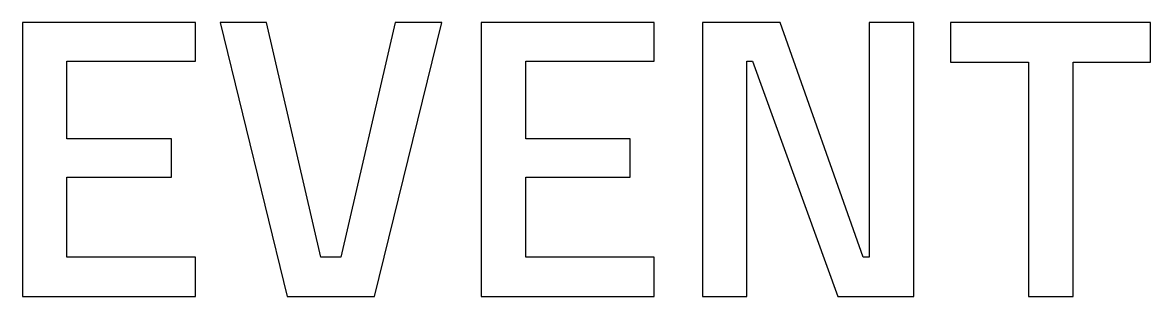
# Model space of a CAD drawing. Extents: x -16 to 63, y -3 to 108.
# Drawn here: x -10.59 to -2.17, y 23.96 to 26 of the extents above; entities that cross this region are included whole.
import ezdxf

# ---------------------------------------------------------------- set-up
doc = ezdxf.new("R2010")
doc.units = 0

msp = doc.modelspace()

# ---------------------------------------------------------------- linework, layer by layer
at = {"layer": 'Layer 1'}
for p, q in [((-10.5921, 26.0043), (-10.5921, 23.9583)), ((-9.30183, 26.0043), (-10.5921, 26.0043)), ((-10.5921, 26.0043), (-10.5921, 26.0043)), ((-9.30183, 25.7147), (-9.30183, 26.0043)), ((-9.11661, 26.0043), (-8.61491, 23.9583)), ((-8.77023, 26.0043), (-9.11661, 26.0043)), ((-9.11661, 26.0043), (-9.11661, 26.0043)), ((-8.36392, 24.251), (-8.77023, 26.0043)), ((-7.8084, 26.0043), (-8.21457, 24.251)), ((-7.96372, 23.9583), (-7.46188, 26.0043)), ((-7.46188, 26.0043), (-7.8084, 26.0043)), ((-7.16626, 26.0043), (-7.16626, 23.9583)), ((-5.87599, 26.0043), (-7.16626, 26.0043)), ((-7.16626, 26.0043), (-7.16626, 26.0043)), ((-5.87599, 25.7147), (-5.87599, 26.0043)), ((-5.51459, 26.0043), (-5.51459, 23.9583)), ((-4.93501, 26.0043), (-5.51459, 26.0043)), ((-5.51459, 26.0043), (-5.51459, 26.0043)), ((-4.31387, 24.251), (-4.93501, 26.0043)), ((-3.93745, 26.0043), (-4.26895, 26.0043)), ((-4.26895, 26.0043), (-4.26895, 24.251)), ((-3.93745, 23.9583), (-3.93745, 26.0043)), ((-3.66269, 26.0043), (-3.66269, 25.7087)), ((-2.16926, 26.0043), (-3.66269, 26.0043)), ((-3.66269, 26.0043), (-3.66269, 26.0043)), ((-2.16926, 25.7087), (-2.16926, 26.0043)), ((-10.2606, 25.1351), (-10.2606, 25.7147)), ((-10.2606, 25.7147), (-9.30183, 25.7147)), ((-6.83476, 25.1351), (-6.83476, 25.7147)), ((-6.83476, 25.7147), (-5.87599, 25.7147)), ((-5.18295, 23.9583), (-5.18295, 25.7147)), ((-5.18295, 25.7147), (-5.14124, 25.7147)), ((-5.14124, 25.7147), (-4.50493, 23.9583)), ((-3.66269, 25.7087), (-3.08019, 25.7087)), ((-3.08019, 25.7087), (-3.08019, 23.9583)), ((-2.74577, 23.9583), (-2.74577, 25.7087)), ((-2.74577, 25.7087), (-2.16926, 25.7087)), ((-9.48107, 25.1351), (-10.2606, 25.1351)), ((-9.48107, 24.8484), (-9.48107, 25.1351)), ((-6.05508, 25.1351), (-6.83476, 25.1351)), ((-6.05508, 24.8484), (-6.05508, 25.1351)), ((-10.2606, 24.251), (-10.2606, 24.8484)), ((-10.2606, 24.8484), (-9.48107, 24.8484)), ((-6.83476, 24.251), (-6.83476, 24.8484)), ((-6.83476, 24.8484), (-6.05508, 24.8484)), ((-9.30183, 24.251), (-10.2606, 24.251)), ((-9.30183, 23.9583), (-9.30183, 24.251)), ((-8.21457, 24.251), (-8.36392, 24.251)), ((-5.87599, 24.251), (-6.83476, 24.251)), ((-5.87599, 23.9583), (-5.87599, 24.251)), ((-4.26895, 24.251), (-4.31387, 24.251)), ((-10.5921, 23.9583), (-9.30183, 23.9583)), ((-8.61491, 23.9583), (-7.96372, 23.9583)), ((-7.16626, 23.9583), (-5.87599, 23.9583)), ((-5.51459, 23.9583), (-5.18295, 23.9583)), ((-4.50493, 23.9583), (-3.93745, 23.9583)), ((-3.08019, 23.9583), (-2.74577, 23.9583))]:
    msp.add_line(p, q, dxfattribs=at)

doc.saveas('drawing.dxf')
